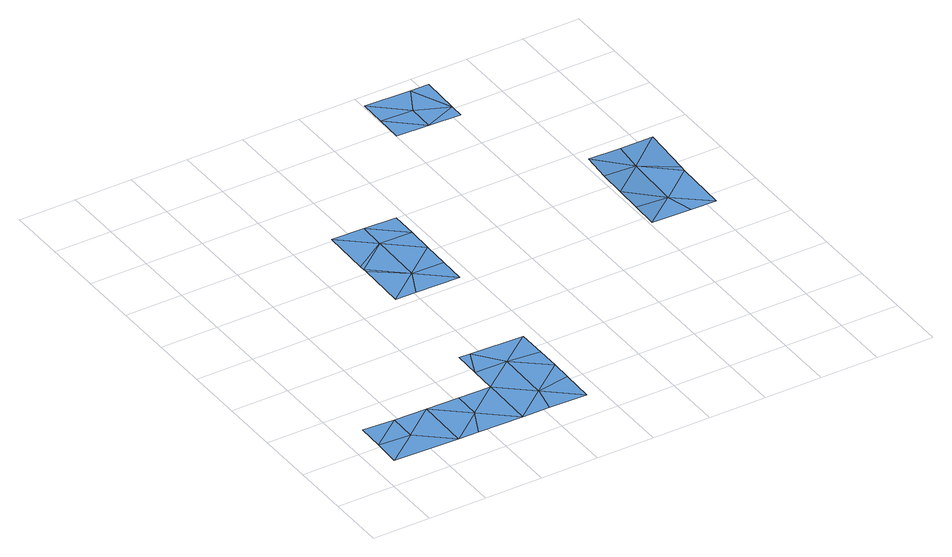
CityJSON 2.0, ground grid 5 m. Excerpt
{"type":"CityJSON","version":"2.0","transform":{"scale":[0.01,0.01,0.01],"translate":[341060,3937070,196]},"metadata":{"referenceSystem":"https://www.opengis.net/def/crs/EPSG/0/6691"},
"CityObjects":{
"waterbody1":{"type":"WaterBody","attributes":{"name":"5","class":"1140","function":"1","WaterBodyRiverFloodingRiskAttribute.description":"3","WaterBodyRiverFloodingRiskAttribute.rankOrg":"2","WaterBodyRiverFloodingRiskAttribute.adminType":"2","WaterBodyRiverFloodingRiskAttribute.scale":"L2"},"geometry":[{"type":"MultiSurface","lod":"1","boundaries":[[[0,1,2]],[[0,3,1]],[[4,5,6]],[[5,7,6]],[[5,8,7]],[[9,8,5]],[[9,10,8]],[[10,9,11]],[[10,12,8]],[[8,12,7]],[[6,13,14]],[[15,1,14]],[[13,6,7]],[[16,3,0]],[[3,16,17]],[[15,18,1]],[[2,1,18]],[[1,3,19]],[[19,3,20]],[[20,3,21]],[[21,3,17]],[[6,14,19]],[[19,4,6]],[[21,22,20]],[[1,19,14]]]}]},
"waterbody2":{"type":"WaterBody","attributes":{"name":"5","class":"1140","function":"1","WaterBodyRiverFloodingRiskAttribute.description":"3","WaterBodyRiverFloodingRiskAttribute.rankOrg":"1","WaterBodyRiverFloodingRiskAttribute.adminType":"2","WaterBodyRiverFloodingRiskAttribute.scale":"L2"},"geometry":[{"type":"MultiSurface","lod":"1","boundaries":[[[23,24,25]],[[26,27,28]],[[29,28,24]],[[30,25,27]],[[31,25,32]],[[33,25,31]],[[25,33,23]],[[28,27,25]],[[25,30,32]],[[24,28,25]],[[29,34,28]],[[34,35,28]],[[35,26,28]],[[29,36,34]]]}]},
"waterbody3":{"type":"WaterBody","attributes":{"name":"5","class":"1140","function":"1","WaterBodyRiverFloodingRiskAttribute.description":"3","WaterBodyRiverFloodingRiskAttribute.rankOrg":"1","WaterBodyRiverFloodingRiskAttribute.adminType":"2","WaterBodyRiverFloodingRiskAttribute.scale":"L2"},"geometry":[{"type":"MultiSurface","lod":"1","boundaries":[[[37,38,39]],[[40,41,37]],[[41,40,42]],[[39,43,44]],[[42,40,44]],[[39,40,37]],[[39,44,40]],[[42,44,45]]]}]},
"waterbody4":{"type":"WaterBody","attributes":{"name":"5","class":"1140","function":"1","WaterBodyRiverFloodingRiskAttribute.description":"3","WaterBodyRiverFloodingRiskAttribute.rankOrg":"1","WaterBodyRiverFloodingRiskAttribute.adminType":"2","WaterBodyRiverFloodingRiskAttribute.scale":"L2"},"geometry":[{"type":"MultiSurface","lod":"1","boundaries":[[[46,47,48]],[[49,47,46]],[[49,46,50]],[[51,52,46]],[[50,46,52]],[[53,49,50]],[[51,46,54]],[[55,46,48]],[[55,54,46]],[[52,56,50]],[[57,53,50]],[[57,50,58]],[[56,58,50]]]}]}
},
"vertices":[
[1793,555,224],[1505,329,226],[1789,375,225],[1514,791,222],[943,570,227],[660,575,228],[939,339,229],[651,113,228],[372,349,228],[376,580,228],[89,354,239],[93,585,239],[85,123,235],[830,109,228],[1218,102,227],[1451,98,227],[1796,765,220],[1801,1017,215],[1784,92,226],[1226,565,226],[1230,796,224],[1334,1025,223],[1234,1027,224],
[1821,2172,211],[1826,2403,211],[1538,2177,213],[1260,2454,214],[1259,2413,214],[1546,2639,214],[1830,2634,212],[1259,2379,214],[1428,1948,212],[1251,1951,213],[1817,1941,210],[1551,2871,216],[1267,2876,216],[1834,2865,212],
[2421,4011,214],[2417,3780,212],[2700,3775,208],[2704,4006,210],[2425,4242,216],[2825,4235,212],[2983,3770,205],[2985,3892,206],[2991,4232,210],
[3812,2599,112],[4092,2411,108],[4100,2825,138],[4091,2363,105],[3804,2137,97],[3529,2604,124],[3525,2373,116],[4083,1901,97],[3533,2835,144],[3816,2830,138],[3521,2142,112],[3860,1905,101],[3517,1911,107]
]}
